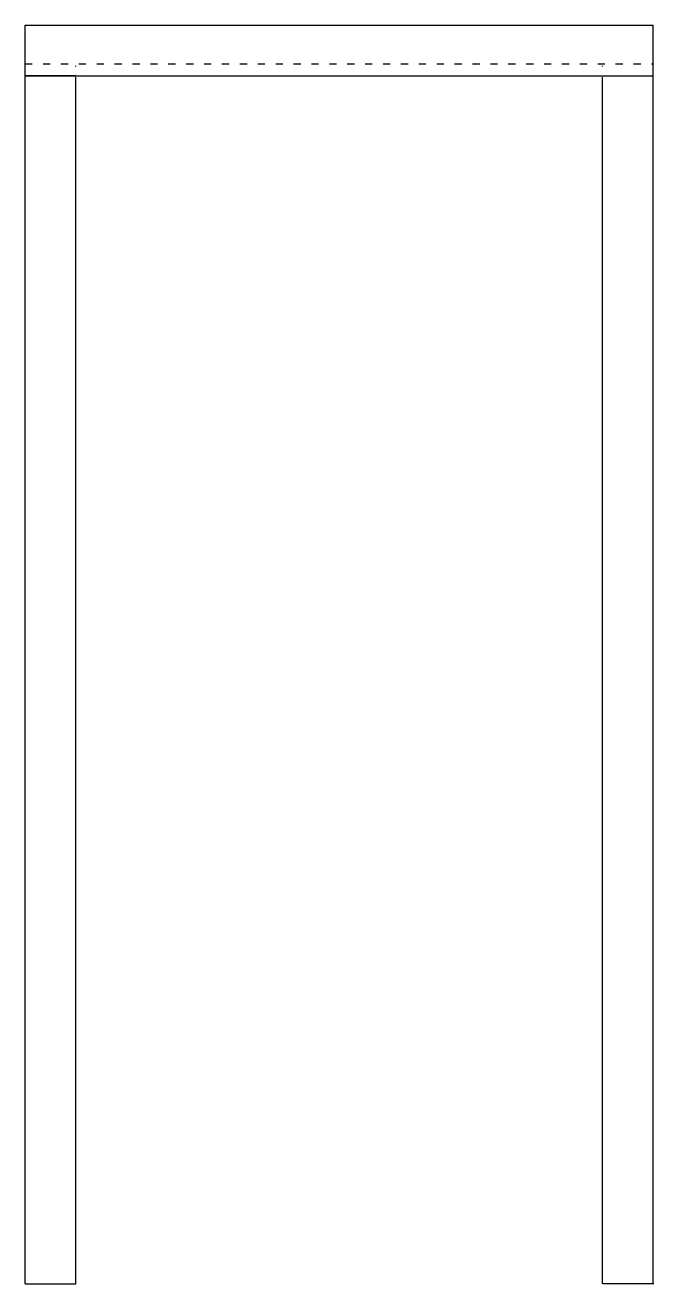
# Model space of a CAD drawing. Header units: millimetres. Extents: x -30 to 2673, y 0 to 2109.
# Drawn here: x -30 to 1024, y 0 to 2109 of the extents above.
import ezdxf

# ---------------------------------------------------------------- set-up
doc = ezdxf.new("R2010")
doc.units = ezdxf.units.MM
doc.linetypes.add('ACAD_ISO03W100', pattern=[30, 12, -18])
doc.layers.add('Dormant ... Parement', color=30, linetype='Continuous', lineweight=25, true_color=0xff7f00)

msp = doc.modelspace()

# ---------------------------------------------------------------- linework, layer by layer
at = {"layer": 'Dormant ... Parement'}
for p, q in [((-30, 0), (-30, 2109)), ((-30, 2109), (1023, 2109)), ((-30, 2109), (1016, 2109)), ((1023, 0), (1023, 2109)), ((-30, 0), (-30, 2026)), ((55, 2024), (-30, 2024)), ((-30, 2024), (1023, 2024)), ((55, 0), (55, 2021)), ((938, 2024), (1023, 2024)), ((938, 0), (938, 2021)), ((-30, 0), (55, 0)), ((1024, 0), (939, 0))]:
    msp.add_line(p, q, dxfattribs=at)
at = {"layer": 'Dormant ... Parement', "linetype": 'ACAD_ISO03W100'}
for p, q in [((-30, 2044), (1023, 2044)), ((55, 0), (55, 2041)), ((938, 0), (938, 2041))]:
    msp.add_line(p, q, dxfattribs=at)

doc.saveas('drawing.dxf')
